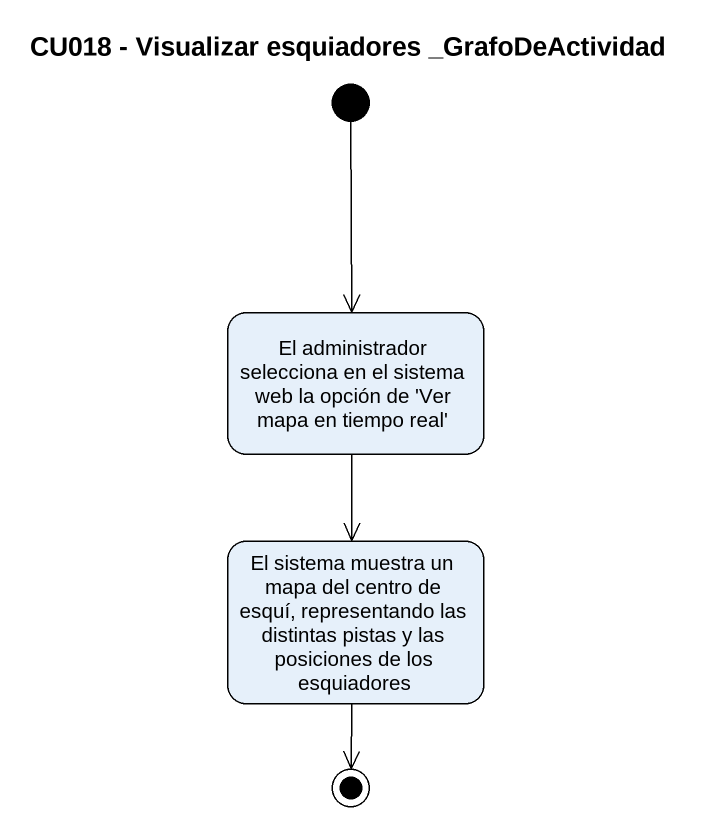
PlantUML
@startuml
title CU018 - Visualizar esquiadores _GrafoDeActividad
hide empty description
state "El administrador selecciona en el sistema web la opción de 'Ver mapa en tiempo real'" as El_administrador_selecciona
state "El sistema muestra un mapa del centro de esquí, representando las distintas pistas y las posiciones de los esquiadores" as El_sistema_muestra_un_mapa
[*] --> El_administrador_selecciona
El_administrador_selecciona --> El_sistema_muestra_un_mapa
El_sistema_muestra_un_mapa --> [*]
@enduml
